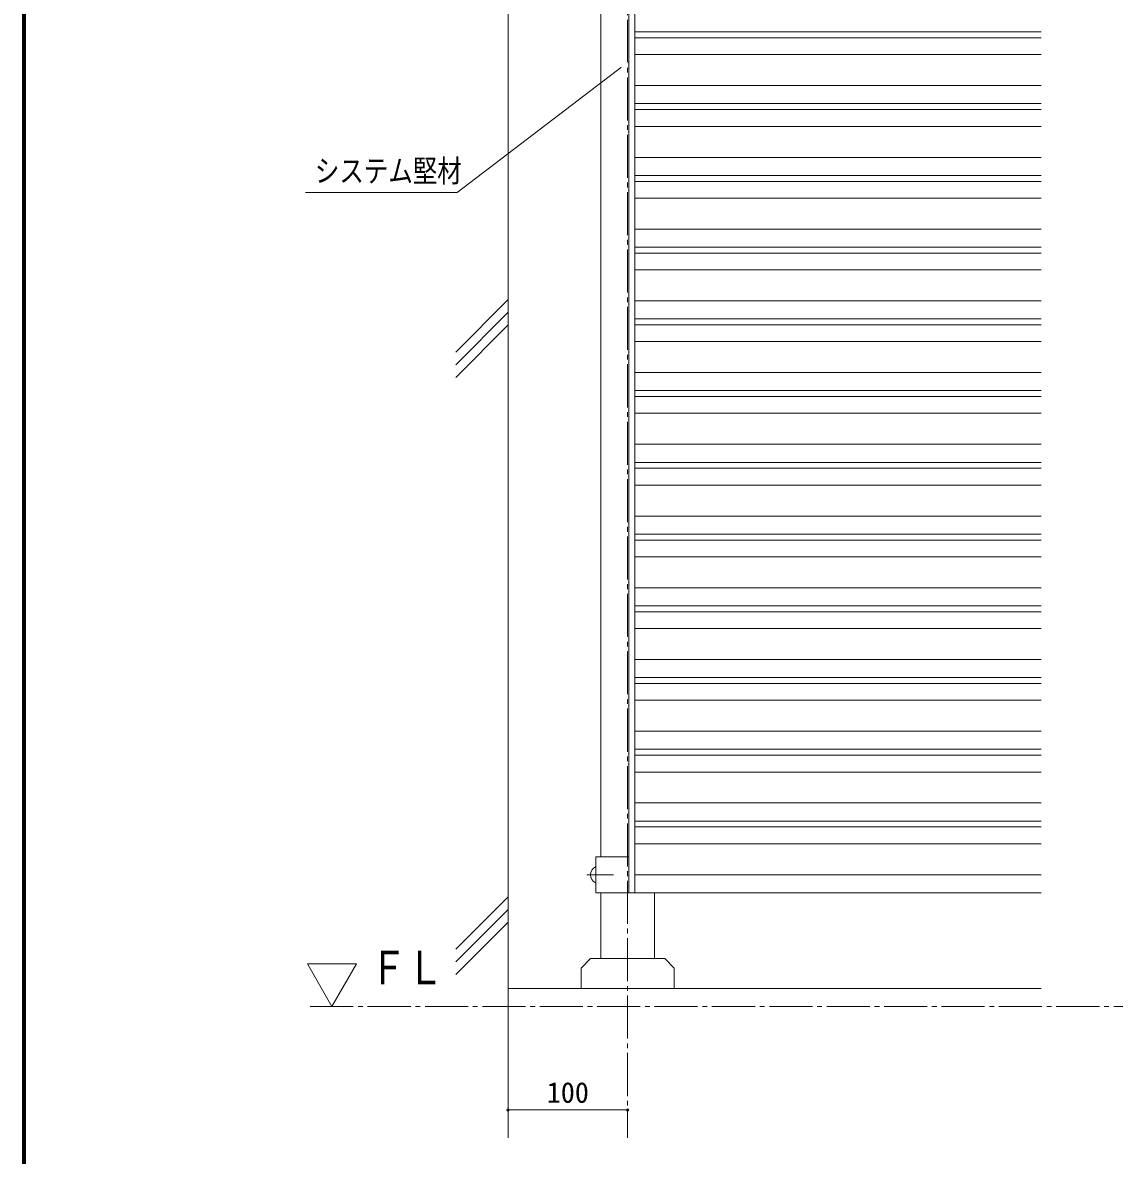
# Model space of a CAD drawing. Units: millimetres at full size; details may follow other scales. Extents: x -1603 to 1599, y -1129 to 1133.
# Drawn here: x -1603 to -690, y -614 to 334 of the extents above; entities that cross this region are included whole.
import ezdxf
from ezdxf.enums import TextEntityAlignment as Align

# ---------------------------------------------------------------- set-up
doc = ezdxf.new("R2010")
doc.units = ezdxf.units.MM
doc.header["$LTSCALE"] = 4
doc.header["$PDMODE"] = 32
doc.header["$PDSIZE"] = 2
doc.linetypes.add('CHAIN2', pattern=[12, 9, -1, 1, -1])
for name, color, linetype, lineweight in [('0-0_0', 7, 'Continuous', 18), ('0-2_1寸法', 3, 'Continuous', 18), ('0-4_2躯体線', 4, 'Continuous', 9), ('0-5_3中心線', 2, 'CHAIN2', 18), ('0-8_4アルミ', 6, 'Continuous', 18), ('0-9_6ﾊｯﾁﾝｸﾞ', 4, 'Continuous', 9), ('0-C_KIJUN-A', 2, 'CHAIN2', 18), ('0-F_WAKU', 7, 'Continuous', 18)]:
    doc.layers.add(name, color=color, linetype=linetype, lineweight=lineweight)
doc.styles.add('ＭＳ ゴシック', font='')
doc.styles.get('ＭＳ ゴシック').set_extended_font_data('MS Gothic')

msp = doc.modelspace()

# ---------------------------------------------------------------- linework, layer by layer
at = {"layer": '0-0_0'}
for p, q in [((-1119.759, -363.879), (-1119.759, 471.121)), ((-1119.759, -448.879), (-1119.759, -393.879)), ((-1074.759, -393.879), (-1074.759, -448.879))]:
    msp.add_line(p, q, dxfattribs=at)
msp.add_lwpolyline([(-1096.259, 301.48), (-1239.834, 191.751), (-1366.731, 191.751)], dxfattribs=at)
for points in [[(-1344.629, -488.879), (-1324.089, -453.302), (-1365.169, -453.302)], [(-1136.259, -473.879), (-1058.259, -473.879), (-1058.259, -456.879), (-1066.259, -448.879), (-1128.259, -448.879), (-1136.259, -456.879)]]:
    msp.add_lwpolyline(points, close=True, dxfattribs=at)
at = {"layer": '0-2_1寸法'}
for p, q in [((-1097.259, -575.561), (-1197.259, -575.561)), ((-1192.659, -575.561), (-1101.859, -575.561))]:
    msp.add_line(p, q, dxfattribs=at)
for p in [(-1197.259, -575.561), (-1097.259, -575.561)]:
    msp.add_point(p, dxfattribs=at)
at = {"layer": '0-4_2躯体線'}
for p, q in [((-1197.259, 704.621), (-1197.259, -598.879)), ((-1197.259, 102.242), (-1241.089, 58.412)), ((-1197.259, 91.634), (-1241.089, 47.804)), ((-1197.259, 81.025), (-1241.089, 37.195)), ((-1109.026, -378.879), (-1131.282, -378.879)), ((-1124.259, -372.129), (-1123.759, -372.129)), ((-1123.759, -372.129), (-1123.759, -385.629)), ((-1124.259, -385.629), (-1123.759, -385.629)), ((-1197.259, -397.209), (-1241.089, -441.039)), ((-1197.259, -407.818), (-1241.089, -451.648)), ((-1197.259, -418.426), (-1241.089, -462.257)), ((-1197.259, -473.879), (-751.465, -473.879))]:
    msp.add_line(p, q, dxfattribs=at)
msp.add_arc((-1120.564, -378.879), 7.695, 118.699, 241.301, dxfattribs=at)
at = {"layer": '0-5_3中心線'}
msp.add_line((-1097.259, 672.1), (-1097.259, -598.879), dxfattribs=at)
at = {"layer": '0-8_4アルミ'}
for p, q in [((-1096.259, 501.121), (-1096.259, -393.879)), ((-1091.259, 501.121), (-1091.259, -393.879)), ((-751.465, 326.121), (-1091.259, 326.121)), ((-1091.259, 321.121), (-751.465, 321.121)), ((-751.465, 307.121), (-1091.259, 307.121)), ((-751.465, 281.222), (-1091.259, 281.222)), ((-751.465, 266.121), (-1091.259, 266.121)), ((-1091.259, 261.121), (-751.465, 261.121)), ((-751.465, 247.121), (-1091.259, 247.121)), ((-751.465, 221.222), (-1091.259, 221.222)), ((-751.465, 206.121), (-1091.259, 206.121)), ((-1091.259, 201.121), (-751.465, 201.121)), ((-751.465, 187.121), (-1091.259, 187.121)), ((-751.465, 161.222), (-1091.259, 161.222)), ((-751.465, 146.121), (-1091.259, 146.121)), ((-1091.259, 141.121), (-751.465, 141.121)), ((-751.465, 127.121), (-1091.259, 127.121)), ((-751.465, 101.222), (-1091.259, 101.222)), ((-751.465, 86.121), (-1091.259, 86.121)), ((-1091.259, 81.121), (-751.465, 81.121)), ((-751.465, 67.121), (-1091.259, 67.121)), ((-751.465, 41.222), (-1091.259, 41.222)), ((-751.465, 26.121), (-1091.259, 26.121)), ((-1091.259, 21.121), (-751.465, 21.121)), ((-751.465, 7.121), (-1091.259, 7.121)), ((-751.465, -18.778), (-1091.259, -18.778)), ((-751.465, -33.879), (-1091.259, -33.879)), ((-1091.259, -38.879), (-751.465, -38.879)), ((-751.465, -52.879), (-1091.259, -52.879)), ((-751.465, -78.778), (-1091.259, -78.778)), ((-751.465, -93.879), (-1091.259, -93.879)), ((-1091.259, -98.879), (-751.465, -98.879)), ((-751.465, -112.879), (-1091.259, -112.879)), ((-751.465, -138.778), (-1091.259, -138.778)), ((-751.465, -153.879), (-1091.259, -153.879)), ((-1091.259, -158.879), (-751.465, -158.879)), ((-751.465, -172.879), (-1091.259, -172.879)), ((-751.465, -198.778), (-1091.259, -198.778)), ((-751.465, -213.879), (-1091.259, -213.879)), ((-1091.259, -218.879), (-751.465, -218.879)), ((-751.465, -232.879), (-1091.259, -232.879)), ((-751.465, -258.778), (-1091.259, -258.778)), ((-751.465, -273.879), (-1091.259, -273.879)), ((-1091.259, -278.879), (-751.465, -278.879)), ((-751.465, -292.879), (-1091.259, -292.879)), ((-751.465, -318.778), (-1091.259, -318.778)), ((-751.465, -333.879), (-1091.259, -333.879)), ((-1091.259, -338.879), (-751.465, -338.879)), ((-751.465, -352.879), (-1091.259, -352.879)), ((-751.465, -378.778), (-1091.259, -378.778)), ((-751.465, -393.879), (-1096.259, -393.879))]:
    msp.add_line(p, q, dxfattribs=at)
at = {"layer": '0-9_6ﾊｯﾁﾝｸﾞ'}
for p, q in [((-1123.759, -363.879), (-1123.759, -393.879)), ((-1096.259, -363.879), (-1123.759, -363.879)), ((-1096.259, -393.879), (-1123.759, -393.879))]:
    msp.add_line(p, q, dxfattribs=at)
at = {"layer": '0-C_KIJUN-A'}
msp.add_line((-1362.742, -488.879), (264.111, -488.879), dxfattribs=at)
at = {"layer": '0-F_WAKU'}
for p, q in [((-1603.281, 1133.215), (-1603.281, -1129.185)), ((-1602.681, 1132.615), (-1602.681, -1128.585)), ((-1602.081, 1132.015), (-1602.081, -1127.985)), ((-1601.481, 1131.415), (-1601.481, -1127.385)), ((-1600.881, 1130.815), (-1600.881, -1126.785))]:
    msp.add_line(p, q, dxfattribs=at)

# ---------------------------------------------------------------- texts
at = {"layer": '0-0_0', "style": 'ＭＳ ゴシック', "width": 0.8}
for s, height, p in [('システム堅材', 18.77, (-1358.889, 194.894)), ('ＦＬ', 28.15, (-1312.672, -478.957))]:
    msp.add_text(s, height=height, dxfattribs=at).set_placement(p, align=Align.BOTTOM_LEFT)
at = {"layer": '0-2_1寸法', "style": 'ＭＳ ゴシック'}
msp.add_text('100', height=17.27, dxfattribs=at).set_placement((-1164.923, -574.743), align=Align.BOTTOM_LEFT)

# ---------------------------------------------------------------- next in the draw order: wipeouts: each hides what was drawn before it
msp.add_wipeout([(-1101.675, 295.592), (-1103.362, 297.8), (-1096.259, 301.48), (-1096.259, 301.48)])

doc.saveas('drawing.dxf')
